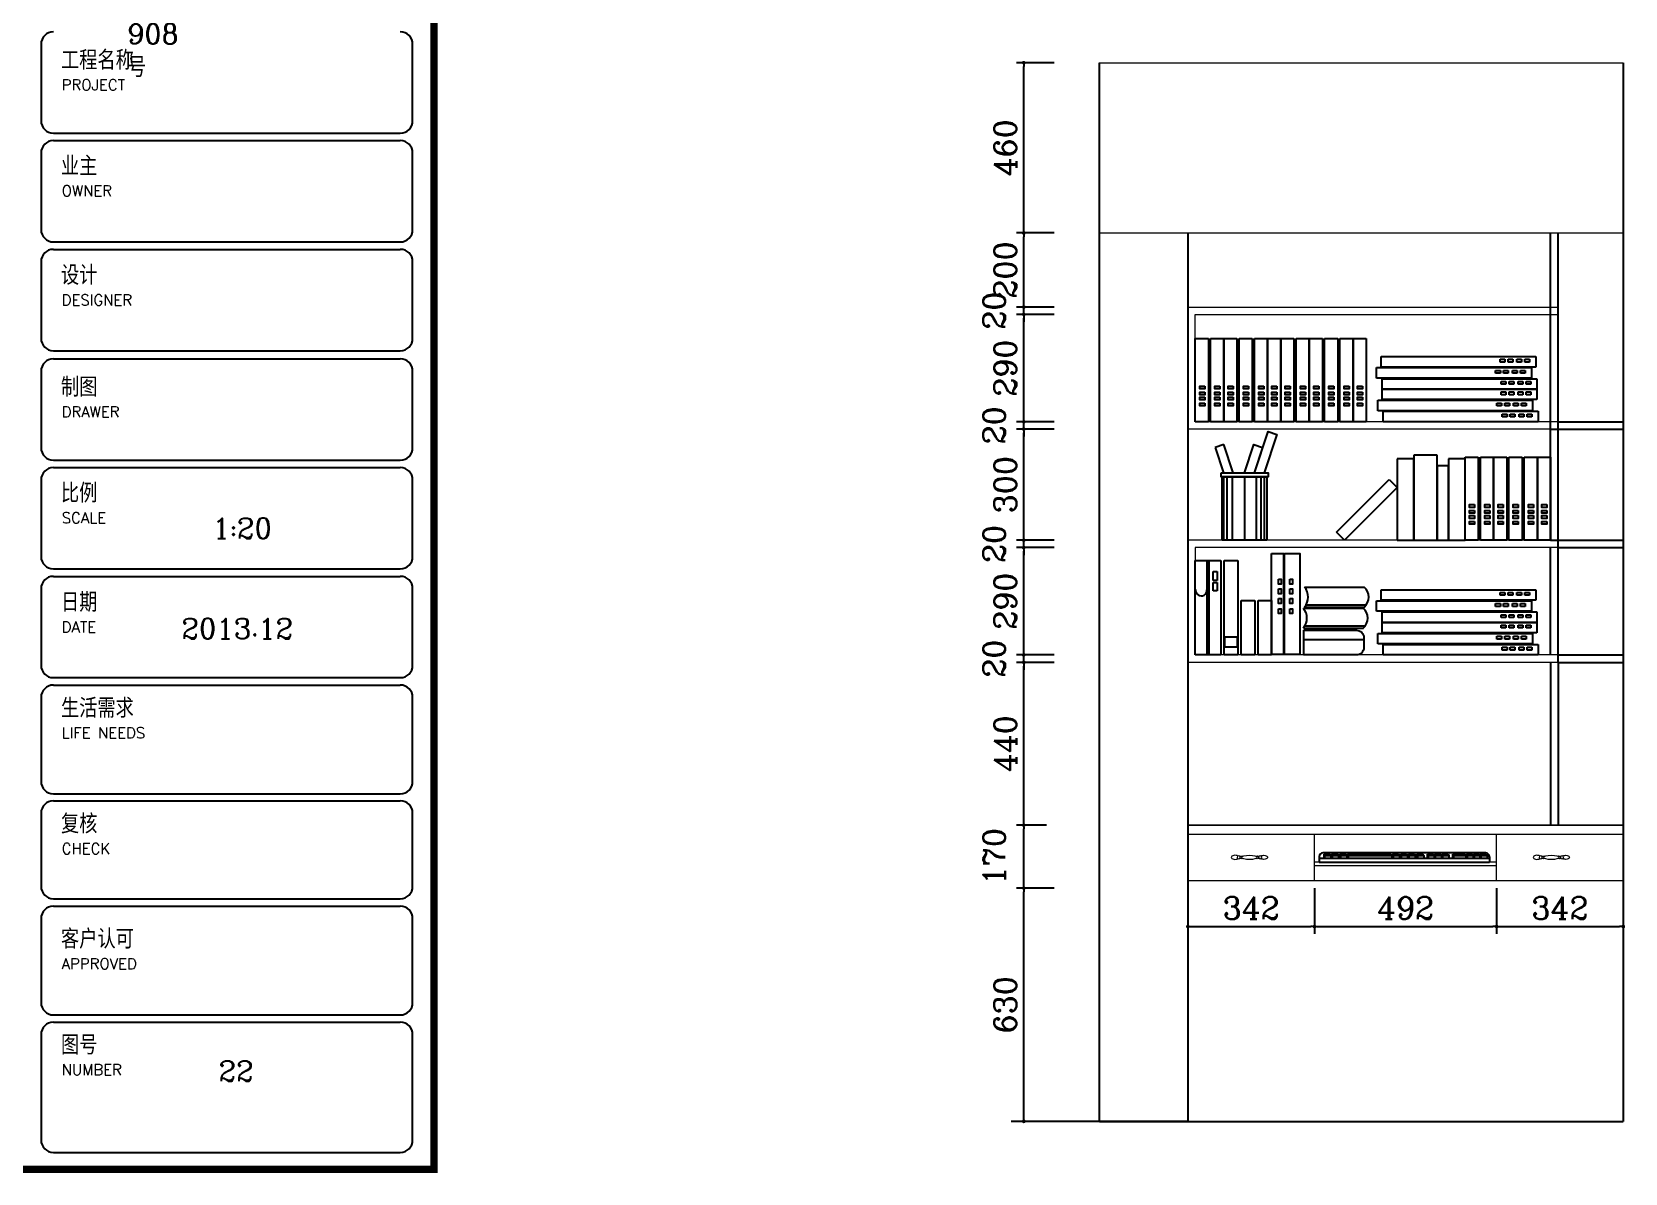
# Model space of a CAD drawing. Header units: millimetres. Extents: x 450898 to 533685, y -921830 to -458543.
# Drawn here: x 510001 to 514305, y -912629 to -909545 of the extents above; entities that cross this region are included whole.
import ezdxf

# ---------------------------------------------------------------- set-up
doc = ezdxf.new("R2010")
doc.units = ezdxf.units.MM
doc.header["$MEASUREMENT"] = 0
doc.header["$PDMODE"] = 3
doc.layers.get('0').update_dxf_attribs({"linetype": 'CONTINUOUS'})
doc.layers.get('DEFPOINTS').update_dxf_attribs({"linetype": 'CONTINUOUS'})
for name, color, linetype in [('3', 44, 'CONTINUOUS'), ('LAYER2', 4, 'CONTINUOUS'), ('LAYER4', 7, 'CONTINUOUS'), ('家具内线', 8, 'CONTINUOUS'), ('家具外线', 4, 'CONTINUOUS')]:
    doc.layers.add(name, color=color, linetype=linetype)
doc.layers.add('门窗', color=4, linetype='CONTINUOUS', lineweight=13)
doc.styles.add('HZXY', font='complex.shx', dxfattribs={"bigfont": 'HZXY.shx'})
doc.styles.add('ROMAND', font='romand')
doc.styles.get("Standard").update_dxf_attribs({"font": 'complex.shx', "bigfont": 'hzxy.shx'})
doc.dimstyles.new('DIM30', dxfattribs={"dimtxt": 60, "dimasz": 10, "dimexe": 20, "dimexo": 20, "dimgap": 20, "dimtad": 1, "dimdec": 0, "dimzin": 0, "dimdsep": 46, "dimtxsty": 'HZXY', "dimblk": 'DOT', "dimcen": 0, "dimclrd": 2, "dimclre": 2, "dimclrt": 2, "dimadec": 0, "dimazin": 0, "dimtfac": 1, "dimtdec": 0, "dimtmove": 2, "dimatfit": 3, "dimfxl": 0, "dimtolj": 1, "dimtzin": 0, "dimarcsym": 0})

# ---------------------------------------------------------------- blocks, each defined once
blk = doc.blocks.new('A$C0ECD4FA4')
at = {"color": 8}
for centre in [(21, 6.3), (81.2, 6.3)]:
    blk.add_circle(centre, 4.4, dxfattribs=at)
for centre, start, end in [((29.6, 6.3), 44.0172, 308.4791), ((72.5, 6.3), 231.5209, 135.9828)]:
    blk.add_arc(centre, 4.4, start, end, dxfattribs=at)
blk.add_ellipse((10.5, 6.3), major_axis=(-10.5, 0), ratio=0.554056, start_param=3.829133, end_param=8.737237, dxfattribs=at)
at = {"color": 8, "extrusion": (0, 0, -1)}
blk.add_ellipse((51.1, 6), major_axis=(22, 0), ratio=0.272936, dxfattribs=at)
blk.add_ellipse((91.7, 6.3), major_axis=(10.5, 0), ratio=0.554056, start_param=3.829133, end_param=8.737237, dxfattribs=at)
blk = doc.blocks.new('ncf')
at = {"layer": '家具内线'}
for p, q in [((25486.3, -7437.2), (25488.6, -7441)), ((25488.6, -7449.2), (25488.6, -7441)), ((25488.6, -7441), (25504.7, -7441)), ((25507.2, -7437.2), (25509.5, -7441)), ((25509.5, -7449.2), (25509.5, -7441)), ((25509.5, -7441), (25525.5, -7441)), ((25529.1, -7437.2), (25531.4, -7441)), ((25531.4, -7449.2), (25531.4, -7441)), ((25531.4, -7441), (25547.5, -7441)), ((25552.3, -7441), (25669, -7441)), ((25552.3, -7449.2), (25552.3, -7441)), ((25671.4, -7437.2), (25673.7, -7441)), ((25673.7, -7449.2), (25673.7, -7441)), ((25673.7, -7441), (25689.8, -7441)), ((25687.5, -7437.2), (25687.5, -7441)), ((25693.4, -7437.2), (25695.7, -7441)), ((25695.7, -7449.2), (25695.7, -7441)), ((25695.7, -7441), (25711.8, -7441)), ((25714.2, -7437.2), (25716.5, -7441)), ((25716.5, -7449.2), (25716.5, -7441)), ((25716.5, -7441), (25732.6, -7441)), ((25737.3, -7437.2), (25739.6, -7441)), ((25739.6, -7449.2), (25739.6, -7441)), ((25739.6, -7441), (25755.7, -7441)), ((25765.8, -7437.2), (25768.1, -7441)), ((25768.1, -7449.2), (25768.1, -7441)), ((25768.1, -7441), (25784.2, -7441)), ((25785.5, -7437.2), (25787.8, -7441)), ((25787.8, -7441), (25803.8, -7441)), ((25787.8, -7449.2), (25787.8, -7441)), ((25805.2, -7437.2), (25807.5, -7441)), ((25807.5, -7449.2), (25807.5, -7441)), ((25807.5, -7441), (25823.6, -7441)), ((25834.4, -7437.2), (25836.7, -7441)), ((25836.7, -7449.2), (25836.7, -7441)), ((25836.7, -7441), (25852.8, -7441)), ((25852.9, -7441), (25869, -7441)), ((25871.2, -7437.2), (25873.5, -7441)), ((25873.5, -7449.2), (25873.5, -7441)), ((25873.5, -7441), (25889.6, -7441)), ((25890.2, -7437.2), (25892.5, -7441)), ((25892.5, -7449.2), (25892.5, -7441)), ((25892.5, -7441), (25908.6, -7441)), ((25908.5, -7437.2), (25910.8, -7441)), ((25910.8, -7449.2), (25910.8, -7441)), ((25910.8, -7441), (25926.9, -7441))]:
    blk.add_line(p, q, dxfattribs=at)
at = {"layer": '家具外线', "color": 44}
for p, q in [((25473, -7444.2), (25473, -7459.2)), ((25923, -7434.2), (25483, -7434.2)), ((25486.3, -7437.2), (25502.4, -7437.2)), ((25486.3, -7445.4), (25486.3, -7437.2)), ((25486.3, -7445.4), (25488.6, -7449.2)), ((25502.4, -7437.2), (25504.7, -7441)), ((25504.7, -7441), (25504.7, -7449.2)), ((25507.2, -7437.2), (25523.3, -7437.2)), ((25507.2, -7445.4), (25507.2, -7437.2)), ((25509.5, -7449.2), (25507.2, -7445.4)), ((25523.3, -7437.2), (25525.5, -7441)), ((25525.5, -7441), (25525.5, -7449.2)), ((25529.1, -7437.2), (25545.2, -7437.2)), ((25529.1, -7445.4), (25529.1, -7437.2)), ((25531.4, -7449.2), (25529.1, -7445.4)), ((25545.2, -7437.2), (25547.5, -7441)), ((25547.5, -7441), (25547.5, -7449.2)), ((25550, -7437.2), (25663.1, -7437.2)), ((25550, -7445.4), (25550, -7437.2)), ((25550, -7437.2), (25552.3, -7441)), ((25552.3, -7449.2), (25550, -7445.4)), ((25663.1, -7437.2), (25663.1, -7441)), ((25669, -7441), (25663.1, -7437.2)), ((25669, -7441), (25669, -7449.2)), ((25671.4, -7437.2), (25687.5, -7437.2)), ((25671.4, -7445.4), (25671.4, -7437.2)), ((25671.4, -7445.4), (25673.7, -7449.2)), ((25687.5, -7437.2), (25689.8, -7441)), ((25689.8, -7441), (25689.8, -7449.2)), ((25693.4, -7437.2), (25709.5, -7437.2)), ((25693.4, -7445.4), (25693.4, -7437.2)), ((25693.4, -7445.4), (25695.7, -7449.2)), ((25709.5, -7437.2), (25711.8, -7441)), ((25711.8, -7441), (25711.8, -7449.2)), ((25714.2, -7437.2), (25730.3, -7437.2)), ((25714.2, -7445.4), (25714.2, -7437.2)), ((25714.2, -7445.4), (25716.5, -7449.2)), ((25730.3, -7437.2), (25732.6, -7441)), ((25732.6, -7441), (25732.6, -7449.2)), ((25737.3, -7437.2), (25753.4, -7437.2)), ((25737.3, -7445.4), (25737.3, -7437.2)), ((25737.3, -7445.4), (25739.6, -7449.2)), ((25753.4, -7437.2), (25755.7, -7441)), ((25755.7, -7441), (25755.7, -7449.2)), ((25765.8, -7437.2), (25781.9, -7437.2)), ((25765.8, -7445.4), (25765.8, -7437.2)), ((25765.8, -7445.4), (25768.1, -7449.2)), ((25781.9, -7437.2), (25784.2, -7441)), ((25784.2, -7441), (25784.2, -7449.2)), ((25785.5, -7437.2), (25801.6, -7437.2)), ((25785.5, -7445.4), (25785.5, -7437.2)), ((25785.5, -7445.4), (25787.8, -7449.2)), ((25801.6, -7437.2), (25803.8, -7441)), ((25803.8, -7441), (25803.8, -7449.2)), ((25805.2, -7445.4), (25805.2, -7437.2)), ((25805.2, -7437.2), (25821.3, -7437.2)), ((25805.2, -7445.4), (25807.5, -7449.2)), ((25821.3, -7437.2), (25823.6, -7441)), ((25823.6, -7441), (25823.6, -7449.2)), ((25834.4, -7437.2), (25850.5, -7437.2)), ((25834.4, -7445.4), (25834.4, -7437.2)), ((25834.4, -7445.4), (25836.7, -7449.2)), ((25850.6, -7437.2), (25866.7, -7437.2)), ((25866.7, -7437.2), (25869, -7441)), ((25869, -7441), (25869, -7449.2)), ((25871.2, -7445.4), (25871.2, -7437.2)), ((25871.2, -7437.2), (25887.3, -7437.2)), ((25871.2, -7445.4), (25873.5, -7449.2)), ((25887.3, -7437.2), (25889.6, -7441)), ((25889.6, -7441), (25889.6, -7449.2)), ((25890.2, -7437.2), (25906.3, -7437.2)), ((25890.2, -7445.4), (25890.2, -7437.2)), ((25890.2, -7445.4), (25892.5, -7449.2)), ((25906.3, -7437.2), (25908.5, -7441)), ((25908.5, -7437.2), (25924.6, -7437.2)), ((25908.5, -7445.4), (25908.5, -7437.2)), ((25908.6, -7441), (25908.6, -7449.2)), ((25924.6, -7437.2), (25926.9, -7441)), ((25926.9, -7441), (25926.9, -7449.2)), ((25933, -7444.2), (25933, -7459.2)), ((25933, -7449.2), (25473, -7449.2)), ((25473, -7459.2), (25933, -7459.2))]:
    blk.add_line(p, q, dxfattribs=at)
at = {"layer": '家具外线'}
blk.add_line((25550, -7445.4), (25550, -7437.2), dxfattribs=at)
at = {"layer": '家具外线', "color": 44}
for centre, start, end in [((25483, -7444.2), 90, 180), ((25923, -7444.2), 0, 90)]:
    blk.add_arc(centre, 10, start, end, dxfattribs=at)
blk = doc.blocks.new('etyu57u')
at = {"layer": '3', "color": 8}
for p, q in [((456618.5, -361829.6), (456654.2, -361829.6)), ((456618.5, -362054.3), (456618.5, -361829.6)), ((456654.2, -361829.6), (456654.2, -362054.3)), ((456659.8, -361829.6), (456695.5, -361829.6)), ((456659.8, -362054.3), (456659.8, -361829.6)), ((456695.5, -361829.6), (456731.2, -361829.6)), ((456695.5, -362054.3), (456695.5, -361829.6)), ((456695.5, -361829.6), (456695.5, -362054.3)), ((456731.2, -361829.6), (456731.2, -362054.3)), ((456736.8, -362054.3), (456736.8, -361829.6)), ((456736.8, -361829.6), (456772.5, -361829.6)), ((456772.5, -361829.6), (456772.5, -362054.3)), ((456778.2, -361829.6), (456813.8, -361829.6)), ((456778.2, -362054.3), (456778.2, -361829.6)), ((456813.8, -361829.6), (456849.5, -361829.6)), ((456813.8, -361829.6), (456813.8, -362054.3)), ((456813.8, -362054.3), (456813.8, -361829.6)), ((456849.5, -361829.6), (456849.5, -362054.3)), ((456654.2, -362054.3), (456618.5, -362054.3)), ((456695.5, -362054.3), (456659.8, -362054.3)), ((456731.2, -362054.3), (456695.5, -362054.3)), ((456772.5, -362054.3), (456736.8, -362054.3)), ((456813.8, -362054.3), (456778.2, -362054.3)), ((456849.5, -362054.3), (456813.8, -362054.3))]:
    blk.add_line(p, q, dxfattribs=at)
for points in [[(456643.9, -361958.2), (456643.9, -361965.5), (456630.4, -361965.5), (456630.4, -361958.2)], [(456643.9, -361974), (456643.9, -361981.3), (456630.4, -361981.3), (456630.4, -361974)], [(456685.2, -361958.2), (456685.2, -361965.5), (456671.7, -361965.5), (456671.7, -361958.2)], [(456685.2, -361974), (456685.2, -361981.3), (456671.7, -361981.3), (456671.7, -361974)], [(456720.9, -361958.2), (456720.9, -361965.5), (456707.4, -361965.5), (456707.4, -361958.2)], [(456720.9, -361974), (456720.9, -361981.3), (456707.4, -361981.3), (456707.4, -361974)], [(456762.2, -361958.2), (456762.2, -361965.5), (456748.7, -361965.5), (456748.7, -361958.2)], [(456762.2, -361974), (456762.2, -361981.3), (456748.7, -361981.3), (456748.7, -361974)], [(456803.6, -361958.2), (456803.6, -361965.5), (456790.1, -361965.5), (456790.1, -361958.2)], [(456803.6, -361974), (456803.6, -361981.3), (456790.1, -361981.3), (456790.1, -361974)], [(456839.2, -361958.2), (456839.2, -361965.5), (456825.7, -361965.5), (456825.7, -361958.2)], [(456839.2, -361974), (456839.2, -361981.3), (456825.7, -361981.3), (456825.7, -361974)], [(456643.9, -361987.9), (456643.9, -361995.3), (456630.4, -361995.3), (456630.4, -361987.9)], [(456643.9, -362003.7), (456643.9, -362011), (456630.4, -362011), (456630.4, -362003.7)], [(456685.2, -361987.9), (456685.2, -361995.3), (456671.7, -361995.3), (456671.7, -361987.9)], [(456685.2, -362003.7), (456685.2, -362011), (456671.7, -362011), (456671.7, -362003.7)], [(456720.9, -361987.9), (456720.9, -361995.3), (456707.4, -361995.3), (456707.4, -361987.9)], [(456720.9, -362003.7), (456720.9, -362011), (456707.4, -362011), (456707.4, -362003.7)], [(456762.2, -361987.9), (456762.2, -361995.3), (456748.7, -361995.3), (456748.7, -361987.9)], [(456762.2, -362003.7), (456762.2, -362011), (456748.7, -362011), (456748.7, -362003.7)], [(456803.6, -361987.9), (456803.6, -361995.3), (456790.1, -361995.3), (456790.1, -361987.9)], [(456803.6, -362003.7), (456803.6, -362011), (456790.1, -362011), (456790.1, -362003.7)], [(456839.2, -361987.9), (456839.2, -361995.3), (456825.7, -361995.3), (456825.7, -361987.9)], [(456839.2, -362003.7), (456839.2, -362011), (456825.7, -362011), (456825.7, -362003.7)]]:
    blk.add_lwpolyline(points, close=True, dxfattribs=at)
blk = doc.blocks.new('A$C261001CD')
at = {"layer": 'LAYER4', "color": 44}
for p, q in [((0, 0), (0, 255.1)), ((0, 255.1), (36.8, 255.1)), ((32.2, 0), (32.2, 255.1)), ((32.2, 255.1), (69, 255.1)), ((36.8, 255.1), (36.8, 0)), ((48, 201.3), (48, 225.2)), ((48, 225.2), (59.3, 225.2)), ((59.3, 225.2), (59.3, 201.3)), ((69, 255.1), (69, 0)), ((78.2, 0), (78.2, 255.1)), ((78.2, 255.1), (115, 255.1)), ((115, 255.1), (115, 0)), ((59.3, 201.3), (48, 201.3)), ((48.6, 173.3), (48.6, 195.9)), ((48.6, 195.9), (59.3, 195.9)), ((59.3, 173.3), (48.6, 173.3)), ((59.3, 195.9), (59.3, 173.3)), ((123.9, 0), (123.9, 147.1)), ((123.9, 147.1), (160.7, 147.1)), ((160.7, 147.1), (160.7, 0)), ((169.5, 0), (169.5, 147.1)), ((169.5, 147.1), (206.3, 147.1)), ((206.3, 147.1), (206.3, 0)), ((79.9, 21), (79.9, 48.9)), ((79.9, 48.9), (113.2, 48.9)), ((113.2, 48.9), (113.2, 21)), ((36.8, 0), (0, 0)), ((69, 0), (32.2, 0)), ((115, 0), (78.2, 0)), ((113.2, 21), (79.9, 21)), ((160.7, 0), (123.9, 0)), ((206.3, 0), (169.5, 0))]:
    blk.add_line(p, q, dxfattribs=at)
blk.add_arc((16, 175), 15.4, 173.9022, 3.6087, dxfattribs=at)
blk = doc.blocks.new('A$C64302B86')
at = {"color": 44}
for p, q in [((23.6, 258.5), (0, 250.6)), ((48.9, 182.4), (23.6, 258.5)), ((0, 250.6), (22.7, 182.4)), ((19, 171.4), (139.4, 171.4)), ((19, 0), (19, 171.4)), ((23.7, 0), (23.7, 171.4)), ((32.4, 0), (32.4, 171.4)), ((47, 0), (47, 171.4)), ((79.7, 0), (79.7, 171.4)), ((111.8, 0), (111.8, 171.4)), ((124, 0), (124, 171.4)), ((133.4, 0), (133.4, 171.4)), ((139.4, 171.4), (139.4, 0)), ((139.4, 0), (19, 0))]:
    blk.add_line(p, q, dxfattribs=at)
for points in [[(79.3, 182.4), (104.6, 258.5), (128.2, 250.6), (105.5, 182.4)], [(105.8, 182.4), (142.8, 293.8), (166.4, 285.9), (131.9, 182.4)]]:
    blk.add_lwpolyline(points, dxfattribs=at)
blk.add_lwpolyline([(15.9, 182.4), (142.7, 182.4), (142.7, 171.4), (15.9, 171.4)], close=True, dxfattribs=at)
blk = doc.blocks.new('A$C3E9810D8')
at = {"layer": 'LAYER2', "color": 0}
for p, q in [((163.9, 220), (163.9, 0)), ((208.9, 220), (163.9, 220)), ((208.9, 230), (208.9, 0)), ((271.6, 230), (208.9, 230)), ((208.9, 0), (208.9, 220)), ((271.6, 0), (271.6, 230)), ((302.3, 220), (302.3, 0)), ((347.3, 220), (302.3, 220)), ((347.3, 0), (347.3, 220)), ((271.6, 201.1), (271.6, 0)), ((302.3, 201.1), (271.6, 201.1)), ((302.3, 0), (302.3, 201.1)), ((0, 21.7), (142.2, 163.9)), ((163.9, 142.2), (21.7, 0)), ((142.2, 163.9), (163.9, 142.2)), ((21.7, 0), (0, 21.7)), ((163.9, 0), (208.9, 0)), ((208.9, 0), (271.6, 0)), ((271.6, 0), (302.3, 0)), ((302.3, 0), (347.3, 0))]:
    blk.add_line(p, q, dxfattribs=at)
blk = doc.blocks.new('A$C4542483F')
blk.add_blockref('A$C3E9810D8', (0, 0))
blk = doc.blocks.new('A$C62626C3C')
blk.add_blockref('A$C4542483F', (0, 0))
blk = doc.blocks.new('A$C2EC76EC7')
at = {"xscale": -1}
blk.add_blockref('A$C62626C3C', (347.3, 0), dxfattribs=at)
blk = doc.blocks.new('tyry')
at = {"color": 0}
for p, q in [((44781.5, -94727), (44781.5, -94698.8)), ((44781.5, -94698.8), (45199.5, -94698.8)), ((45199.5, -94698.8), (45199.5, -94727)), ((44769.5, -94756.9), (44769.5, -94728.7)), ((45187.6, -94728.7), (45187.6, -94756.9)), ((44784.5, -94786.9), (44784.5, -94758.7)), ((44784.5, -94815), (44784.5, -94786.9)), ((45202.5, -94758.7), (45202.5, -94786.9)), ((45202.5, -94786.9), (45202.5, -94815)), ((44772.5, -94845), (44772.5, -94816.8)), ((44772.5, -94816.8), (45190.6, -94816.8)), ((45190.6, -94816.8), (45190.6, -94845)), ((45190.6, -94845), (44772.5, -94845)), ((44787.5, -94874.9), (44787.5, -94846.7)), ((45205.5, -94846.7), (45205.5, -94874.9)), ((45205.5, -94874.9), (44787.5, -94874.9))]:
    blk.add_line(p, q, dxfattribs=at)
at = {"color": 44}
for p, q in [((44769.5, -94728.7), (45187.6, -94728.7)), ((45199.5, -94727), (44781.5, -94727)), ((45091, -94743.7), (45091, -94736.1)), ((45091, -94736.1), (45103.7, -94736.1)), ((45103.7, -94743.7), (45091, -94743.7)), ((45103, -94713.8), (45103, -94706.2)), ((45103, -94706.2), (45115.7, -94706.2)), ((45115.7, -94713.8), (45103, -94713.8)), ((45103.7, -94736.1), (45103.7, -94743.7)), ((45112.5, -94743.7), (45112.5, -94736.1)), ((45112.5, -94736.1), (45125.2, -94736.1)), ((45125.2, -94743.7), (45112.5, -94743.7)), ((45115.7, -94706.2), (45115.7, -94713.8)), ((45124.5, -94713.8), (45124.5, -94706.2)), ((45124.5, -94706.2), (45137.2, -94706.2)), ((45137.2, -94713.8), (45124.5, -94713.8)), ((45125.2, -94736.1), (45125.2, -94743.7)), ((45136.6, -94743.7), (45136.6, -94736.1)), ((45136.6, -94736.1), (45149.3, -94736.1)), ((45149.3, -94743.7), (45136.6, -94743.7)), ((45137.2, -94706.2), (45137.2, -94713.8)), ((45148.6, -94713.8), (45148.6, -94706.2)), ((45148.6, -94706.2), (45161.3, -94706.2)), ((45161.3, -94713.8), (45148.6, -94713.8)), ((45149.3, -94736.1), (45149.3, -94743.7)), ((45158.2, -94743.7), (45158.2, -94736.1)), ((45158.2, -94736.1), (45170.8, -94736.1)), ((45170.8, -94743.7), (45158.2, -94743.7)), ((45161.3, -94706.2), (45161.3, -94713.8)), ((45170.2, -94713.8), (45170.2, -94706.2)), ((45170.2, -94706.2), (45182.8, -94706.2)), ((45182.8, -94713.8), (45170.2, -94713.8)), ((45170.8, -94736.1), (45170.8, -94743.7)), ((45182.8, -94706.2), (45182.8, -94713.8)), ((45187.6, -94756.9), (44769.5, -94756.9)), ((44784.5, -94758.7), (45202.5, -94758.7)), ((45202.5, -94786.9), (44784.5, -94786.9)), ((44784.5, -94786.9), (45202.5, -94786.9)), ((45106, -94773.7), (45106, -94766.1)), ((45106, -94766.1), (45118.7, -94766.1)), ((45118.7, -94773.7), (45106, -94773.7)), ((45118.7, -94766.1), (45118.7, -94773.7)), ((45127.5, -94773.7), (45127.5, -94766.1)), ((45127.5, -94766.1), (45140.2, -94766.1)), ((45140.2, -94773.7), (45127.5, -94773.7)), ((45140.2, -94766.1), (45140.2, -94773.7)), ((45151.6, -94773.7), (45151.6, -94766.1)), ((45151.6, -94766.1), (45164.3, -94766.1)), ((45164.3, -94773.7), (45151.6, -94773.7)), ((45164.3, -94766.1), (45164.3, -94773.7)), ((45173.1, -94773.7), (45173.1, -94766.1)), ((45173.1, -94766.1), (45185.8, -94766.1)), ((45185.8, -94773.7), (45173.1, -94773.7)), ((45185.8, -94766.1), (45185.8, -94773.7)), ((45202.5, -94815), (44784.5, -94815)), ((45094, -94824.2), (45106.7, -94824.2)), ((45094, -94831.8), (45094, -94824.2)), ((45106, -94794.2), (45118.7, -94794.2)), ((45106, -94801.8), (45106, -94794.2)), ((45118.7, -94801.8), (45106, -94801.8)), ((45106.7, -94824.2), (45106.7, -94831.8)), ((45115.5, -94824.2), (45128.2, -94824.2)), ((45115.5, -94831.8), (45115.5, -94824.2)), ((45118.7, -94794.2), (45118.7, -94801.8)), ((45127.5, -94794.2), (45140.2, -94794.2)), ((45127.5, -94801.8), (45127.5, -94794.2)), ((45140.2, -94801.8), (45127.5, -94801.8)), ((45128.2, -94824.2), (45128.2, -94831.8)), ((45139.6, -94824.2), (45152.3, -94824.2)), ((45139.6, -94831.8), (45139.6, -94824.2)), ((45140.2, -94794.2), (45140.2, -94801.8)), ((45151.6, -94794.2), (45164.3, -94794.2)), ((45151.6, -94801.8), (45151.6, -94794.2)), ((45164.3, -94801.8), (45151.6, -94801.8)), ((45152.3, -94824.2), (45152.3, -94831.8)), ((45161.2, -94824.2), (45173.8, -94824.2)), ((45161.2, -94831.8), (45161.2, -94824.2)), ((45164.3, -94794.2), (45164.3, -94801.8)), ((45173.1, -94794.2), (45185.8, -94794.2)), ((45173.1, -94801.8), (45173.1, -94794.2)), ((45185.8, -94801.8), (45173.1, -94801.8)), ((45173.8, -94824.2), (45173.8, -94831.8)), ((45185.8, -94794.2), (45185.8, -94801.8)), ((44787.5, -94846.7), (45205.5, -94846.7)), ((45106.7, -94831.8), (45094, -94831.8)), ((45109, -94854.1), (45121.7, -94854.1)), ((45109, -94861.7), (45109, -94854.1)), ((45121.7, -94861.7), (45109, -94861.7)), ((45128.2, -94831.8), (45115.5, -94831.8)), ((45121.7, -94854.1), (45121.7, -94861.7)), ((45130.5, -94854.1), (45143.2, -94854.1)), ((45130.5, -94861.7), (45130.5, -94854.1)), ((45143.2, -94861.7), (45130.5, -94861.7)), ((45152.3, -94831.8), (45139.6, -94831.8)), ((45143.2, -94854.1), (45143.2, -94861.7)), ((45154.6, -94854.1), (45167.3, -94854.1)), ((45154.6, -94861.7), (45154.6, -94854.1)), ((45167.3, -94861.7), (45154.6, -94861.7)), ((45173.8, -94831.8), (45161.2, -94831.8)), ((45167.3, -94854.1), (45167.3, -94861.7)), ((45176.1, -94854.1), (45188.8, -94854.1)), ((45176.1, -94861.7), (45176.1, -94854.1)), ((45188.8, -94861.7), (45176.1, -94861.7)), ((45188.8, -94854.1), (45188.8, -94861.7))]:
    blk.add_line(p, q, dxfattribs=at)
at = {"color": 0, "oblique": -180, "text_generation_flag": 6, "flags": 9}
for tag in ['XSIZE', 'YSIZE']:
    blk.add_attdef(tag, (44784.5, -94786.9), '', height=0.64, rotation=180, dxfattribs=at)
at = {"color": 44, "oblique": -180, "text_generation_flag": 6, "flags": 9}
for tag in ['YSIZE', 'XSIZE']:
    blk.add_attdef(tag, (44787.5, -94874.9), '', height=0.64, rotation=180, dxfattribs=at)
blk = doc.blocks.new('A$C0CC0428E')
at = {"layer": '门窗'}
for p, q in [((0, 960), (1000, 960)), ((1000, 960), (1000, 940)), ((0, 630), (0, 940)), ((20, 940), (1000, 940)), ((20, 650), (20, 940)), ((1000, 650), (20, 650)), ((1000, 650), (1000, 310)), ((980, 630), (0, 630)), ((980, 630), (980, 330)), ((980, 330), (0, 330)), ((0, 330), (0, 0)), ((1000, 310), (20, 310)), ((20, 310), (20, 20)), ((1000, 0), (0, 0)), ((1000, 20), (20, 20)), ((1000, 0), (1000, 20))]:
    blk.add_line(p, q, dxfattribs=at)
blk = doc.blocks.new('A$C25B13C5D')
at = {"layer": 'LAYER4', "color": 44}
for p, q in [((88.4, 183.4), (250.7, 183.4)), ((88.4, 129.5), (250.7, 129.5)), ((93.1, 135.4), (255.4, 135.4)), ((85.7, 126.6), (248, 126.6)), ((85.7, 72.7), (248, 72.7)), ((90.4, 78.5), (252.7, 78.5)), ((86.9, 42.2), (249.2, 42.2))]:
    blk.add_line(p, q, dxfattribs=at)
for points in [[(0, 274.3), (31.8, 274.3), (31.8, 1.1), (0, 1.1)], [(34.6, 274.3), (75.9, 274.3), (75.9, 1.1), (34.6, 1.1)], [(18.8, 204.6), (25.3, 204.6), (25.3, 191.5), (18.8, 191.5)], [(18.8, 178.3), (25.3, 178.3), (25.3, 165.2), (18.8, 165.2)], [(49.6, 204.6), (56.2, 204.6), (56.2, 191.5), (49.6, 191.5)], [(49.6, 178.3), (56.2, 178.3), (56.2, 165.2), (49.6, 165.2)], [(18.8, 152.1), (25.3, 152.1), (25.3, 138.9), (18.8, 138.9)], [(49.6, 152.1), (56.2, 152.1), (56.2, 138.9), (49.6, 138.9)], [(18.8, 124.9), (25.3, 124.9), (25.3, 111.8), (18.8, 111.8)], [(49.6, 124.9), (56.2, 124.9), (56.2, 111.8), (49.6, 111.8)]]:
    blk.add_lwpolyline(points, close=True, dxfattribs=at)
blk.add_lwpolyline([(86.9, 66.8), (229.2, 66.8, -0.414214), (249.2, 46.8), (249.2, 20, -0.414214), (229.2, 0), (86.9, 0)], format="xyb", close=True, dxfattribs=at)
for centre, radius, start, end in [((58.3, 156.5), 40.4, 318.1124, 41.8876), ((227.9, 156.5), 34.6, 308.7815, 51.2185), ((53.3, 99.6), 42.2, 320.2633, 39.7367), ((225.2, 99.6), 34.6, 308.7815, 51.2185)]:
    blk.add_arc(centre, radius, start, end, dxfattribs=at)
blk = doc.blocks.new('_DOT')
at = {"color": 0, "linetype": 'ByBlock'}
blk.add_line((-0.5, 0), (-1, 0), dxfattribs=at)
at = {"color": 0, "linetype": 'ByBlock', "const_width": 0.5}
blk.add_lwpolyline([(-0.25, 0, 1), (0.25, 0, 1)], format="xyb", close=True, dxfattribs=at)
blk = doc.blocks.new('*D806')
at = {"layer": 'DEFPOINTS', "color": 2, "lineweight": -2}
for p, q in [((512742.1, -911688.8), (512660.4, -911688.8)), ((512680.4, -911848.8), (512680.4, -911698.8)), ((512762.1, -911858.8), (512660.4, -911858.8))]:
    blk.add_line(p, q, dxfattribs=at)
at = {"layer": 'DEFPOINTS', "color": 0}
for p in [(512680.4, -911688.8), (512762.1, -911688.8), (512782.1, -911858.8)]:
    blk.add_point(p, dxfattribs=at)
at = {"layer": 'DEFPOINTS', "color": 2, "lineweight": -2, "xscale": 10, "yscale": 10, "zscale": 10}
for p, rotation in [((512680.4, -911688.8), 90), ((512680.4, -911858.8), 270)]:
    blk.add_blockref('_DOT', p, dxfattribs=dict(at, rotation=rotation))
at = {"layer": 'DEFPOINTS', "color": 2, "insert": (512600.4, -911773.8), "char_height": 60, "attachment_point": 5, "rotation": 90, "style": 'HZXY'}
blk.add_mtext('\\A1;170', dxfattribs=at)
blk = doc.blocks.new('*D807')
at = {"layer": 'DEFPOINTS', "color": 2, "lineweight": -2}
for p, q in [((512762.1, -911248.8), (512660.4, -911248.8)), ((512680.4, -911678.8), (512680.4, -911258.8)), ((512742.1, -911688.8), (512660.4, -911688.8))]:
    blk.add_line(p, q, dxfattribs=at)
at = {"layer": 'DEFPOINTS', "color": 0}
for p in [(512680.4, -911248.8), (512782.1, -911248.8), (512762.1, -911688.8)]:
    blk.add_point(p, dxfattribs=at)
at = {"layer": 'DEFPOINTS', "color": 2, "lineweight": -2, "xscale": 10, "yscale": 10, "zscale": 10}
for p, rotation in [((512680.4, -911248.8), 90), ((512680.4, -911688.8), 270)]:
    blk.add_blockref('_DOT', p, dxfattribs=dict(at, rotation=rotation))
at = {"layer": 'DEFPOINTS', "color": 2, "insert": (512630.4, -911468.8), "char_height": 60, "attachment_point": 5, "rotation": 90, "style": 'HZXY'}
blk.add_mtext('\\A1;440', dxfattribs=at)
blk = doc.blocks.new('*D808')
at = {"layer": 'DEFPOINTS', "color": 2, "lineweight": -2}
for p, q in [((512762.1, -911228.8), (512660.4, -911228.8)), ((512680.4, -911218.8), (512680.4, -911208.8)), ((512680.4, -911248.8), (512680.4, -911228.8)), ((512762.1, -911248.8), (512660.4, -911248.8)), ((512680.4, -911258.8), (512680.4, -911268.8))]:
    blk.add_line(p, q, dxfattribs=at)
at = {"layer": 'DEFPOINTS', "color": 0}
for p in [(512680.4, -911228.8), (512782.1, -911228.8), (512782.1, -911248.8)]:
    blk.add_point(p, dxfattribs=at)
at = {"layer": 'DEFPOINTS', "color": 2, "lineweight": -2, "xscale": 10, "yscale": 10, "zscale": 10}
for p, rotation in [((512680.4, -911228.8), 270), ((512680.4, -911248.8), 90)]:
    blk.add_blockref('_DOT', p, dxfattribs=dict(at, rotation=rotation))
at = {"layer": 'DEFPOINTS', "color": 2, "insert": (512600.4, -911238.8), "char_height": 60, "attachment_point": 5, "rotation": 90, "style": 'HZXY'}
blk.add_mtext('\\A1;20', dxfattribs=at)
blk = doc.blocks.new('*D809')
at = {"layer": 'DEFPOINTS', "color": 2, "lineweight": -2}
for p, q in [((512762.1, -910938.8), (512660.4, -910938.8)), ((512680.4, -911218.8), (512680.4, -910948.8)), ((512762.1, -911228.8), (512660.4, -911228.8))]:
    blk.add_line(p, q, dxfattribs=at)
at = {"layer": 'DEFPOINTS', "color": 0}
for p in [(512680.4, -910938.8), (512782.1, -910938.8), (512782.1, -911228.8)]:
    blk.add_point(p, dxfattribs=at)
at = {"layer": 'DEFPOINTS', "color": 2, "lineweight": -2, "xscale": 10, "yscale": 10, "zscale": 10}
for p, rotation in [((512680.4, -910938.8), 90), ((512680.4, -911228.8), 270)]:
    blk.add_blockref('_DOT', p, dxfattribs=dict(at, rotation=rotation))
at = {"layer": 'DEFPOINTS', "color": 2, "insert": (512630.4, -911083.8), "char_height": 60, "attachment_point": 5, "rotation": 90, "style": 'HZXY'}
blk.add_mtext('\\A1;290', dxfattribs=at)
blk = doc.blocks.new('*D810')
at = {"layer": 'DEFPOINTS', "color": 2, "lineweight": -2}
for p, q in [((512680.4, -910908.8), (512680.4, -910898.8)), ((512762.1, -910918.8), (512660.4, -910918.8)), ((512762.1, -910938.8), (512660.4, -910938.8)), ((512680.4, -910938.8), (512680.4, -910918.8)), ((512680.4, -910948.8), (512680.4, -910958.8))]:
    blk.add_line(p, q, dxfattribs=at)
at = {"layer": 'DEFPOINTS', "color": 0}
for p in [(512680.4, -910918.8), (512782.1, -910918.8), (512782.1, -910938.8)]:
    blk.add_point(p, dxfattribs=at)
at = {"layer": 'DEFPOINTS', "color": 2, "lineweight": -2, "xscale": 10, "yscale": 10, "zscale": 10}
for p, rotation in [((512680.4, -910918.8), 270), ((512680.4, -910938.8), 90)]:
    blk.add_blockref('_DOT', p, dxfattribs=dict(at, rotation=rotation))
at = {"layer": 'DEFPOINTS', "color": 2, "insert": (512600.4, -910928.8), "char_height": 60, "attachment_point": 5, "rotation": 90, "style": 'HZXY'}
blk.add_mtext('\\A1;20', dxfattribs=at)
blk = doc.blocks.new('*D811')
at = {"layer": 'DEFPOINTS', "color": 2, "lineweight": -2}
for p, q in [((512762.1, -910618.8), (512660.4, -910618.8)), ((512680.4, -910908.8), (512680.4, -910628.8)), ((512762.1, -910918.8), (512660.4, -910918.8))]:
    blk.add_line(p, q, dxfattribs=at)
at = {"layer": 'DEFPOINTS', "color": 0}
for p in [(512680.4, -910618.8), (512782.1, -910618.8), (512782.1, -910918.8)]:
    blk.add_point(p, dxfattribs=at)
at = {"layer": 'DEFPOINTS', "color": 2, "lineweight": -2, "xscale": 10, "yscale": 10, "zscale": 10}
for p, rotation in [((512680.4, -910618.8), 90), ((512680.4, -910918.8), 270)]:
    blk.add_blockref('_DOT', p, dxfattribs=dict(at, rotation=rotation))
at = {"layer": 'DEFPOINTS', "color": 2, "insert": (512630.4, -910768.8), "char_height": 60, "attachment_point": 5, "rotation": 90, "style": 'HZXY'}
blk.add_mtext('\\A1;300', dxfattribs=at)
blk = doc.blocks.new('*D812')
at = {"layer": 'DEFPOINTS', "color": 2, "lineweight": -2}
for p, q in [((512762.1, -910598.8), (512660.4, -910598.8)), ((512680.4, -910588.8), (512680.4, -910578.8)), ((512680.4, -910618.8), (512680.4, -910598.8)), ((512762.1, -910618.8), (512660.4, -910618.8)), ((512680.4, -910628.8), (512680.4, -910638.8))]:
    blk.add_line(p, q, dxfattribs=at)
at = {"layer": 'DEFPOINTS', "color": 0}
for p in [(512680.4, -910598.8), (512782.1, -910598.8), (512782.1, -910618.8)]:
    blk.add_point(p, dxfattribs=at)
at = {"layer": 'DEFPOINTS', "color": 2, "lineweight": -2, "xscale": 10, "yscale": 10, "zscale": 10}
for p, rotation in [((512680.4, -910598.8), 270), ((512680.4, -910618.8), 90)]:
    blk.add_blockref('_DOT', p, dxfattribs=dict(at, rotation=rotation))
at = {"layer": 'DEFPOINTS', "color": 2, "insert": (512600.4, -910608.8), "char_height": 60, "attachment_point": 5, "rotation": 90, "style": 'HZXY'}
blk.add_mtext('\\A1;20', dxfattribs=at)
blk = doc.blocks.new('*D813')
at = {"layer": 'DEFPOINTS', "color": 2, "lineweight": -2}
for p, q in [((512762.1, -910308.8), (512660.4, -910308.8)), ((512680.4, -910588.8), (512680.4, -910318.8)), ((512762.1, -910598.8), (512660.4, -910598.8))]:
    blk.add_line(p, q, dxfattribs=at)
at = {"layer": 'DEFPOINTS', "color": 0}
for p in [(512680.4, -910308.8), (512782.1, -910308.8), (512782.1, -910598.8)]:
    blk.add_point(p, dxfattribs=at)
at = {"layer": 'DEFPOINTS', "color": 2, "lineweight": -2, "xscale": 10, "yscale": 10, "zscale": 10}
for p, rotation in [((512680.4, -910308.8), 90), ((512680.4, -910598.8), 270)]:
    blk.add_blockref('_DOT', p, dxfattribs=dict(at, rotation=rotation))
at = {"layer": 'DEFPOINTS', "color": 2, "insert": (512630.4, -910453.8), "char_height": 60, "attachment_point": 5, "rotation": 90, "style": 'HZXY'}
blk.add_mtext('\\A1;290', dxfattribs=at)
blk = doc.blocks.new('*D814')
at = {"layer": 'DEFPOINTS', "color": 2, "lineweight": -2}
for p, q in [((512762.1, -910288.8), (512660.4, -910288.8)), ((512680.4, -910278.8), (512680.4, -910268.8)), ((512680.4, -910308.8), (512680.4, -910288.8)), ((512762.1, -910308.8), (512660.4, -910308.8)), ((512680.4, -910318.8), (512680.4, -910328.8))]:
    blk.add_line(p, q, dxfattribs=at)
at = {"layer": 'DEFPOINTS', "color": 0}
for p in [(512680.4, -910288.8), (512782.1, -910288.8), (512782.1, -910308.8)]:
    blk.add_point(p, dxfattribs=at)
at = {"layer": 'DEFPOINTS', "color": 2, "lineweight": -2, "xscale": 10, "yscale": 10, "zscale": 10}
for p, rotation in [((512680.4, -910288.8), 270), ((512680.4, -910308.8), 90)]:
    blk.add_blockref('_DOT', p, dxfattribs=dict(at, rotation=rotation))
at = {"layer": 'DEFPOINTS', "color": 2, "insert": (512600.4, -910298.8), "char_height": 60, "attachment_point": 5, "rotation": 90, "style": 'HZXY'}
blk.add_mtext('\\A1;20', dxfattribs=at)
blk = doc.blocks.new('*D815')
at = {"layer": 'DEFPOINTS', "color": 2, "lineweight": -2}
for p, q in [((512762.1, -910088.8), (512660.4, -910088.8)), ((512680.4, -910278.8), (512680.4, -910098.8)), ((512762.1, -910288.8), (512660.4, -910288.8))]:
    blk.add_line(p, q, dxfattribs=at)
at = {"layer": 'DEFPOINTS', "color": 0}
for p in [(512680.4, -910088.8), (512782.1, -910088.8), (512782.1, -910288.8)]:
    blk.add_point(p, dxfattribs=at)
at = {"layer": 'DEFPOINTS', "color": 2, "lineweight": -2, "xscale": 10, "yscale": 10, "zscale": 10}
for p, rotation in [((512680.4, -910088.8), 90), ((512680.4, -910288.8), 270)]:
    blk.add_blockref('_DOT', p, dxfattribs=dict(at, rotation=rotation))
at = {"layer": 'DEFPOINTS', "color": 2, "insert": (512630.4, -910188.8), "char_height": 60, "attachment_point": 5, "rotation": 90, "style": 'HZXY'}
blk.add_mtext('\\A1;200', dxfattribs=at)
blk = doc.blocks.new('*D816')
at = {"layer": 'DEFPOINTS', "color": 2, "lineweight": -2}
for p, q in [((512762.1, -909628.8), (512660.4, -909628.8)), ((512680.4, -910078.8), (512680.4, -909638.8)), ((512762.1, -910088.8), (512660.4, -910088.8))]:
    blk.add_line(p, q, dxfattribs=at)
at = {"layer": 'DEFPOINTS', "color": 0}
for p in [(512680.4, -909628.8), (512782.1, -909628.8), (512782.1, -910088.8)]:
    blk.add_point(p, dxfattribs=at)
at = {"layer": 'DEFPOINTS', "color": 2, "lineweight": -2, "xscale": 10, "yscale": 10, "zscale": 10}
for p, rotation in [((512680.4, -909628.8), 90), ((512680.4, -910088.8), 270)]:
    blk.add_blockref('_DOT', p, dxfattribs=dict(at, rotation=rotation))
at = {"layer": 'DEFPOINTS', "color": 2, "insert": (512630.4, -909858.8), "char_height": 60, "attachment_point": 5, "rotation": 90, "style": 'HZXY'}
blk.add_mtext('\\A1;460', dxfattribs=at)
blk = doc.blocks.new('*D817')
at = {"layer": 'DEFPOINTS', "color": 2, "lineweight": -2}
for p, q in [((512680.5, -911858.8), (512660.4, -911858.8)), ((512680.4, -912478.8), (512680.4, -911868.8)), ((512680.5, -912488.8), (512660.4, -912488.8))]:
    blk.add_line(p, q, dxfattribs=at)
at = {"layer": 'DEFPOINTS', "color": 0}
for p in [(512680.4, -911858.8), (512700.5, -911858.8), (512700.5, -912488.8)]:
    blk.add_point(p, dxfattribs=at)
at = {"layer": 'DEFPOINTS', "color": 2, "lineweight": -2, "xscale": 10, "yscale": 10, "zscale": 10}
for p, rotation in [((512680.4, -911858.8), 90), ((512680.4, -912488.8), 270)]:
    blk.add_blockref('_DOT', p, dxfattribs=dict(at, rotation=rotation))
at = {"layer": 'DEFPOINTS', "color": 2, "insert": (512630.4, -912173.8), "char_height": 60, "attachment_point": 5, "rotation": 90, "style": 'HZXY'}
blk.add_mtext('\\A1;630', dxfattribs=at)
blk = doc.blocks.new('*D949')
at = {"layer": 'DEFPOINTS', "color": 2, "lineweight": -2}
for p, q in [((513123.8, -911858.8), (513123.8, -911982.6)), ((513465.9, -911858.8), (513465.9, -911982.6)), ((513133.8, -911962.6), (513455.9, -911962.6))]:
    blk.add_line(p, q, dxfattribs=at)
at = {"layer": 'DEFPOINTS', "color": 0}
for p in [(513123.8, -911838.8), (513465.9, -911838.8), (513465.9, -911962.6)]:
    blk.add_point(p, dxfattribs=at)
at = {"layer": 'DEFPOINTS', "color": 2, "lineweight": -2, "xscale": 10, "yscale": 10, "zscale": 10, "rotation": 180}
blk.add_blockref('_DOT', (513123.8, -911962.6), dxfattribs=at)
at = {"layer": 'DEFPOINTS', "color": 2, "lineweight": -2, "xscale": 10, "yscale": 10, "zscale": 10}
blk.add_blockref('_DOT', (513465.9, -911962.6), dxfattribs=at)
at = {"layer": 'DEFPOINTS', "color": 2, "insert": (513294.9, -911912.6), "char_height": 60, "attachment_point": 5, "style": 'HZXY'}
blk.add_mtext('\\A1;342', dxfattribs=at)
blk = doc.blocks.new('*D950')
at = {"layer": 'DEFPOINTS', "color": 2, "lineweight": -2}
for p, q in [((513465.9, -911858.8), (513465.9, -911982.6)), ((513958, -911858.8), (513958, -911982.6)), ((513475.9, -911962.6), (513948, -911962.6))]:
    blk.add_line(p, q, dxfattribs=at)
at = {"layer": 'DEFPOINTS', "color": 0}
for p in [(513465.9, -911838.8), (513958, -911838.8), (513958, -911962.6)]:
    blk.add_point(p, dxfattribs=at)
at = {"layer": 'DEFPOINTS', "color": 2, "lineweight": -2, "xscale": 10, "yscale": 10, "zscale": 10, "rotation": 180}
blk.add_blockref('_DOT', (513465.9, -911962.6), dxfattribs=at)
at = {"layer": 'DEFPOINTS', "color": 2, "lineweight": -2, "xscale": 10, "yscale": 10, "zscale": 10}
blk.add_blockref('_DOT', (513958, -911962.6), dxfattribs=at)
at = {"layer": 'DEFPOINTS', "color": 2, "insert": (513712, -911912.6), "char_height": 60, "attachment_point": 5, "style": 'HZXY'}
blk.add_mtext('\\A1;492', dxfattribs=at)
blk = doc.blocks.new('*D951')
at = {"layer": 'DEFPOINTS', "color": 2, "lineweight": -2}
for p, q in [((513958, -911858.8), (513958, -911982.6)), ((514300.2, -911858.8), (514300.2, -911982.6)), ((513968, -911962.6), (514290.2, -911962.6))]:
    blk.add_line(p, q, dxfattribs=at)
at = {"layer": 'DEFPOINTS', "color": 0}
for p in [(513958, -911838.8), (514300.2, -911838.8), (514300.2, -911962.6)]:
    blk.add_point(p, dxfattribs=at)
at = {"layer": 'DEFPOINTS', "color": 2, "lineweight": -2, "xscale": 10, "yscale": 10, "zscale": 10, "rotation": 180}
blk.add_blockref('_DOT', (513958, -911962.6), dxfattribs=at)
at = {"layer": 'DEFPOINTS', "color": 2, "lineweight": -2, "xscale": 10, "yscale": 10, "zscale": 10}
blk.add_blockref('_DOT', (514300.2, -911962.6), dxfattribs=at)
at = {"layer": 'DEFPOINTS', "color": 2, "insert": (514129.1, -911912.6), "char_height": 60, "attachment_point": 5, "style": 'HZXY'}
blk.add_mtext('\\A1;342', dxfattribs=at)

msp = doc.modelspace()

# ---------------------------------------------------------------- linework, layer by layer
at = {"color": 4}
for p, q in [((510025.4, -909578.8), (510025.4, -909785.8)), ((511029.3, -909785.8), (511029.3, -909578.8)), ((510058.8, -909819.2), (510995.9, -909819.2)), ((510058.8, -909839.2), (510995.9, -909839.2)), ((510025.4, -909872.6), (510025.4, -910079.6)), ((511029.3, -910079.6), (511029.3, -909872.6)), ((510058.8, -910113), (510995.9, -910113)), ((510025.4, -910166.4), (510025.4, -910373.4)), ((510058.8, -910133), (510995.9, -910133)), ((511029.3, -910373.4), (511029.3, -910166.4)), ((510058.8, -910406.8), (510995.9, -910406.8)), ((510058.8, -910428.8), (510995.9, -910428.8)), ((510025.4, -910462.2), (510025.4, -910669.2)), ((511029.3, -910669.2), (511029.3, -910462.2)), ((510058.8, -910702.5), (510995.9, -910702.5)), ((510058.8, -910722.6), (510995.9, -910722.6)), ((510025.4, -910756), (510025.4, -910962.9)), ((511029.3, -910962.9), (511029.3, -910756)), ((510058.8, -910996.3), (510995.9, -910996.3)), ((510058.8, -911016.4), (510995.9, -911016.4)), ((510025.4, -911049.8), (510025.4, -911256.7)), ((511029.3, -911256.7), (511029.3, -911049.8)), ((510058.8, -911290.1), (510995.9, -911290.1)), ((510058.8, -911310.2), (510995.9, -911310.2)), ((510025.4, -911343.5), (510025.4, -911570.6)), ((511029.3, -911570.6), (511029.3, -911343.5)), ((510058.8, -911604), (510995.9, -911604)), ((510058.8, -911622.8), (510995.9, -911622.8)), ((510025.4, -911656.2), (510025.4, -911854.1)), ((511029.3, -911854.1), (511029.3, -911656.2)), ((510058.8, -911887.5), (510995.9, -911887.5)), ((510058.8, -911907.5), (510995.9, -911907.5)), ((510025.4, -911940.9), (510025.4, -912167.9)), ((511029.3, -912167.9), (511029.3, -911940.9)), ((510058.8, -912201.3), (510995.9, -912201.3)), ((510058.8, -912220.9), (510995.9, -912220.9)), ((510025.4, -912254.3), (510025.4, -912539.4)), ((511029.3, -912539.4), (511029.3, -912254.3)), ((510058.8, -912572.8), (510995.9, -912572.8))]:
    msp.add_line(p, q, dxfattribs=at)
at = {"const_width": 19.9}
msp.add_lwpolyline([(503885.4, -912618.8), (511087.3, -912618.8), (511087.3, -907391.9), (503885.4, -907391.9)], close=True, dxfattribs=at)
at = {"color": 4}
for centre, start, end in [((510058.8, -909578.8), 90, 180), ((510995.9, -909578.8), 0, 90), ((510058.8, -909785.8), 180, 270), ((510995.9, -909785.8), 270, 0), ((510058.8, -909872.6), 90, 180), ((510995.9, -909872.6), 0, 90), ((510058.8, -910079.6), 180, 270), ((510995.9, -910079.6), 270, 0), ((510058.8, -910166.4), 90, 180), ((510995.9, -910166.4), 0, 90), ((510058.8, -910373.4), 180, 270), ((510995.9, -910373.4), 270, 0), ((510058.8, -910462.2), 90, 180), ((510995.9, -910462.2), 0, 90), ((510058.8, -910669.2), 180, 270), ((510995.9, -910669.2), 270, 0), ((510058.8, -910756), 90, 180), ((510995.9, -910756), 0, 90), ((510058.8, -910962.9), 180, 270), ((510995.9, -910962.9), 270, 0), ((510058.8, -911049.8), 90, 180), ((510995.9, -911049.8), 0, 90), ((510058.8, -911256.7), 180, 270), ((510995.9, -911256.7), 270, 0), ((510058.8, -911343.5), 90, 180), ((510995.9, -911343.5), 0, 90), ((510058.8, -911570.6), 180, 270), ((510995.9, -911570.6), 270, 0), ((510058.8, -911656.2), 90, 180), ((510995.9, -911656.2), 0, 90), ((510058.8, -911854.1), 180, 270), ((510995.9, -911854.1), 270, 0), ((510058.8, -911940.9), 90, 180), ((510995.9, -911940.9), 0, 90), ((510058.8, -912167.9), 180, 270), ((510995.9, -912167.9), 270, 0), ((510058.8, -912254.3), 90, 180), ((510995.9, -912254.3), 0, 90), ((510058.8, -912539.4), 180, 270), ((510995.9, -912539.4), 270, 0)]:
    msp.add_arc(centre, 33.4, start, end, dxfattribs=at)
at = {"layer": 'DEFPOINTS'}
for p, q in [((512883.8, -909628.8), (512883.8, -912488.8)), ((514300.2, -909628.8), (514300.2, -912488.8)), ((513123.8, -910088.8), (513123.8, -912488.8)), ((514103.8, -910918.8), (514103.8, -910088.8)), ((514123.8, -911248.8), (514123.8, -910088.8)), ((514103.8, -911228.8), (514103.8, -910938.8))]:
    msp.add_line(p, q, dxfattribs=at)
at = {"layer": 'DEFPOINTS', "color": 44}
for p, q in [((514123.8, -910598.8), (514300.2, -910598.8)), ((514103.8, -910618.8), (514300.2, -910618.8)), ((514103.8, -910918.8), (514300.2, -910918.8)), ((514123.8, -910938.8), (514300.2, -910938.8)), ((514123.8, -911228.8), (514300.2, -911228.8)), ((514103.8, -911248.8), (514103.8, -911688.8)), ((514123.8, -911248.8), (514300.2, -911248.8)), ((514123.8, -911248.8), (514123.8, -911688.8)), ((512885, -912488.8), (514300.2, -912488.8))]:
    msp.add_line(p, q, dxfattribs=at)
at = {"layer": 'DEFPOINTS', "color": 2}
msp.add_line((513123.8, -912488.8), (512646.3, -912488.8), dxfattribs=at)
at = {"layer": 'DEFPOINTS', "color": 44}
for p in [(513515.9, -911838.8), (513908, -911838.8)]:
    msp.add_point(p, dxfattribs=at)
at = {"layer": '门窗'}
for p, q in [((512883.8, -909628.8), (514300.2, -909628.8)), ((512883.8, -910088.8), (514300.2, -910088.8)), ((513123.8, -910308.8), (513123.8, -910288.8)), ((513123.8, -911228.8), (513123.8, -911248.8)), ((513123.8, -911688.8), (514300.2, -911688.8)), ((513123.8, -911688.8), (513425.2, -911688.8)), ((514300.2, -911688.8), (513123.8, -911688.8)), ((513123.8, -911688.8), (513123.8, -911838.8)), ((513123.8, -911688.8), (513123.8, -911838.8)), ((514300.2, -911713.8), (513123.8, -911713.8)), ((513465.9, -911838.8), (513465.9, -911713.8)), ((513958, -911838.8), (513958, -911713.8)), ((514300.2, -911688.8), (514300.2, -911838.8)), ((513958, -911788.8), (513465.9, -911788.8)), ((513958, -911798.8), (513465.9, -911798.8)), ((514300.2, -911838.8), (513123.8, -911838.8))]:
    msp.add_line(p, q, dxfattribs=at)

# ---------------------------------------------------------------- block references
for name, p in [('etyu57u', (56525.3, -548544.5)), ('etyu57u', (56756.3, -548544.5)), ('tyry', (468864.3, -815723.9)), ('etyu57u', (57254.3, -548864.5)), ('tyry', (468864.3, -816353.9))]:
    msp.add_blockref(name, p)
at = {"color": 4}
for name, p in [('A$C64302B86', (513197.6, -910918.8)), ('A$C261001CD', (513143.8, -911228.8)), ('A$C25B13C5D', (513350.1, -911228.8))]:
    msp.add_blockref(name, p, dxfattribs=at)
at = {"color": 4, "xscale": -1}
msp.add_blockref('A$C2EC76EC7', (513872.8, -910918.8), dxfattribs=at)
at = {"layer": 'DEFPOINTS', "color": 44}
msp.add_blockref('A$C0CC0428E', (513123.8, -911248.8), dxfattribs=at)
at = {"layer": '门窗'}
msp.add_blockref('ncf', (488005.4, -904329.6), dxfattribs=at)
at = {"layer": '门窗', "xscale": -0.9599999999627471, "yscale": 0.9599999999627471, "zscale": 0.9599999999999993}
for p in [(513339.2, -911781.6), (514154.8, -911781.6)]:
    msp.add_blockref('A$C0ECD4FA4', p, dxfattribs=at)

# ---------------------------------------------------------------- texts
for s, height, style, p in [('工程名称', 51.77, 'HZXY', (510079.2, -909647.8)), ('PROJECT', 29.38, 'ROMAND', (510081.2, -909703.3)), ('业主', 51.77, 'HZXY', (510079.2, -909933.9)), ('OWNER', 29.38, 'ROMAND', (510081.2, -909989.5)), ('设计', 51.77, 'HZXY', (510079.2, -910228.8)), ('DESIGNER', 29.38, 'ROMAND', (510081.2, -910284.4)), ('制图', 51.77, 'HZXY', (510079.2, -910531.1)), ('DRAWER', 29.38, 'ROMAND', (510081.2, -910586.7)), ('比例', 51.77, 'HZXY', (510079.2, -910817.3)), ('SCALE', 29.38, 'ROMAND', (510081.2, -910872.9)), ('日期', 51.77, 'HZXY', (510079.2, -911112.2)), ('DATE', 29.38, 'ROMAND', (510081.2, -911167.8)), ('复核', 51.77, 'HZXY', (510079.2, -911711)), ('CHECK', 29.38, 'ROMAND', (510081.2, -911766.6)), ('客户认可', 51.77, 'HZXY', (510079.2, -912022.2)), ('APPROVED', 29.38, 'ROMAND', (510081.2, -912077.8)), ('图号', 51.77, 'HZXY', (510079.2, -912308.3)), ('NUMBER', 29.38, 'ROMAND', (510081.2, -912363.9))]:
    msp.add_text(s, height=height, dxfattribs=dict(style=style)).set_placement(p)
for s, p in [('1:20', (510488.7, -910913.8)), ('2013.12', (510404.7, -911184.9)), ('22', (510505.2, -912380.1))]:
    msp.add_text(s, height=55).set_placement(p)
at = {"color": 2}
for s, height, style, p in [('生活需求', 51.77, 'HZXY', (510079.2, -911398.3)), ('LIFE NEEDS', 29.38, 'ROMAND', (510081.2, -911453.9))]:
    msp.add_text(s, height=height, dxfattribs=dict(at, style=style)).set_placement(p)
at = {"insert": (510258.4, -908626.2, -577.1), "char_height": 53.865, "width": 0.285, "attachment_point": 1, "style": 'HZXY'}
msp.add_mtext('武汉市洪山区雄楚大街908号', dxfattribs=at)

# ---------------------------------------------------------------- dimensions: what is measured, and where the dimension line sits
at = {"layer": 'DEFPOINTS', "color": 44}
for base, p1, p2, picture, middle in [((512680.4, -909628.8), (512782.1, -910088.8), (512782.1, -909628.8), '*D816', (512630.4, -909858.8)), ((512680.4, -910088.8), (512782.1, -910288.8), (512782.1, -910088.8), '*D815', (512630.4, -910188.8)), ((512680.4, -910288.8), (512782.1, -910308.8), (512782.1, -910288.8), '*D814', (512600.4, -910298.8)), ((512680.4, -910308.8), (512782.1, -910598.8), (512782.1, -910308.8), '*D813', (512630.4, -910453.8)), ((512680.4, -910598.8), (512782.1, -910618.8), (512782.1, -910598.8), '*D812', (512600.4, -910608.8)), ((512680.4, -910618.8), (512782.1, -910918.8), (512782.1, -910618.8), '*D811', (512630.4, -910768.8)), ((512680.4, -910918.8), (512782.1, -910938.8), (512782.1, -910918.8), '*D810', (512600.4, -910928.8)), ((512680.4, -910938.8), (512782.1, -911228.8), (512782.1, -910938.8), '*D809', (512630.4, -911083.8)), ((512680.4, -911228.8), (512782.1, -911248.8), (512782.1, -911228.8), '*D808', (512600.4, -911238.8)), ((512680.4, -911248.8), (512762.1, -911688.8), (512782.1, -911248.8), '*D807', (512630.4, -911468.8)), ((512680.4, -911688.8), (512782.1, -911858.8), (512762.1, -911688.8), '*D806', (512600.4, -911773.8)), ((512680.4, -911858.8), (512700.5, -912488.8), (512700.5, -911858.8), '*D817', (512630.4, -912173.8))]:
    dim = msp.add_linear_dim(base=base, p1=p1, p2=p2, angle=270, dimstyle='DIM30', dxfattribs=at)
    dim.commit()
    dim.dimension.update_dxf_attribs({"geometry": picture, "text_midpoint": middle})
for base, p1, p2, picture, middle in [((513465.9, -911962.6), (513123.8, -911838.8), (513465.9, -911838.8), '*D949', (513294.9, -911912.6)), ((513958, -911962.6), (513465.9, -911838.8), (513958, -911838.8), '*D950', (513712, -911912.6)), ((514300.2, -911962.6), (513958, -911838.8), (514300.2, -911838.8), '*D951', (514129.1, -911912.6))]:
    dim = msp.add_linear_dim(base=base, p1=p1, p2=p2, dimstyle='DIM30', dxfattribs=at)
    dim.commit()
    dim.dimension.update_dxf_attribs({"geometry": picture, "text_midpoint": middle})

doc.saveas('drawing.dxf')
